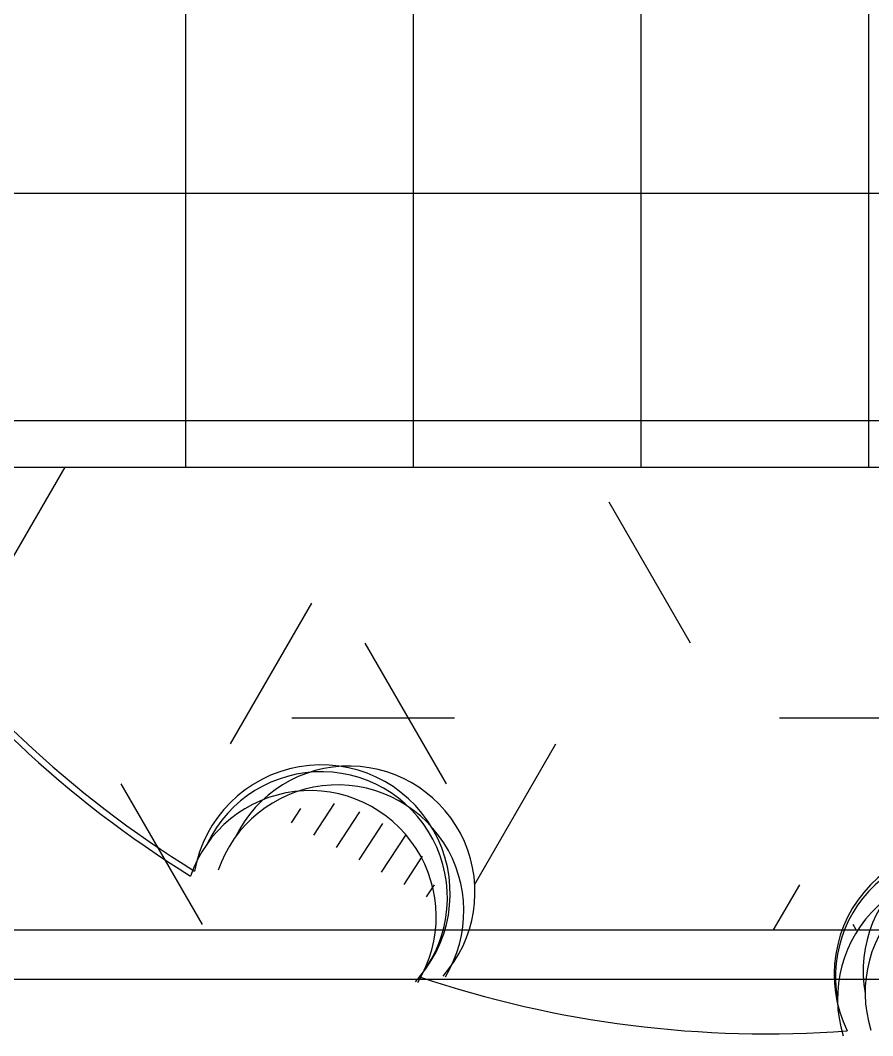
# Model space of a CAD drawing. Extents: x 941299 to 942979, y 2579300 to 2579597.
# Drawn here: x 942299.783 to 942303.942, y 2579401.605 to 2579406.563 of the extents above; entities that cross this region are included whole.
import ezdxf

# ---------------------------------------------------------------- set-up
doc = ezdxf.new("R2010")
doc.units = 0
doc.layers.get('0').update_dxf_attribs({"linetype": 'CONTINUOUS'})
for name, color, linetype in [('fz', 7, 'CONTINUOUS'), ('绿化工程', 3, 'CONTINUOUS'), ('路缘石', 37, 'CONTINUOUS')]:
    doc.layers.add(name, color=color, linetype=linetype)

# ---------------------------------------------------------------- blocks, each defined once
blk = doc.blocks.new('*X93')
at = {"color": 0}
for p, q in [((122539.17664, 22768.42507), (122539.18846, 22768.43689)), ((122539.19574, 22768.40882), (122539.22175, 22768.43483)), ((122539.21484, 22768.39256), (122539.24426, 22768.42198)), ((122539.23394, 22768.37631), (122539.26392, 22768.40628)), ((122539.25304, 22768.36005), (122539.28357, 22768.39058)), ((122539.27215, 22768.3438), (122539.29547, 22768.36712)), ((122539.29125, 22768.32754), (122539.30105, 22768.33735))]:
    blk.add_line(p, q, dxfattribs=at)
blk = doc.blocks.new('dys')
at = {"layer": '绿化工程'}
for centre, radius, start, end in [((0, 0), 5.3048, 215.3736, 238.2438), ((-0.0196, -0.0238), 5.3048, 215.3736, 238.2438), ((-2.1732, -4.6201), 0.6284, 319.6449, 169.9731), ((-2.0395, -4.6136), 0.6159, 318.3532, 154.2937), ((-2.1742, -4.6414), 0.6159, 318.3532, 154.2937), ((-2.094, -4.7055), 0.6159, 328.5867, 161.1544), ((-2.2287, -4.7334), 0.6159, 328.5867, 161.1544), ((0.9575, -5.0151), 0.6284, 355.6449, 205.9731), ((0.9515, -5.026), 0.6159, 354.3532, 190.2937), ((1.0862, -4.9981), 0.6159, 354.3532, 190.2937), ((1.0961, -5.1046), 0.6159, 4.5867, 197.1544), ((0.9614, -5.1324), 0.6159, 4.5867, 197.1544), ((0, 0), 5.3048, 251.3736, 274.2438)]:
    blk.add_arc(centre, radius, start, end, dxfattribs=at)
at = {"layer": '绿化工程', "xscale": 4.999999999939511, "yscale": 5, "zscale": 5, "rotation": 11.67087918926173}
blk.add_blockref('*X93', (-577002.1007, -235434.7893), dxfattribs=at)

msp = doc.modelspace()

# ---------------------------------------------------------------- hatches: boundary and pattern name
at = {"layer": '绿化工程'}
h = msp.add_hatch(dxfattribs=at)
h.set_pattern_fill('ANSI37', color=9, scale=0.35, angle=45, style=0)
h.set_pattern_definition([(90, (426.2033, 0), (-1.11125, 1e-16), []), (180, (426.2033, 0), (-1e-16, -1.11125), [])])
h.paths.add_polyline_path([(942272.9167, 2579409.38137), (942272.9167, 2579404.38137), (942335.4167, 2579404.38137), (942335.4167, 2579409.38137)])
h = msp.add_hatch(dxfattribs=at)
h.set_pattern_fill('HEX', color=9, scale=0.25, style=0)
h.set_pattern_definition([(0, (0, 0), (0, 1.374815), [0.79375, -1.5875]), (120, (0, 0), (-1.1906247155, -0.6874075), [0.79375, -1.5875]), (60, (0.7937, 0), (-1.1906247155, 0.6874075), [0.79375, -1.5875])])
h.paths.add_polyline_path([(942272.9167, 2579402.12137), (942272.9167, 2579404.38137), (942335.4167, 2579404.38137), (942335.4167, 2579402.12137)])

# ---------------------------------------------------------------- linework, layer by layer
at = {"layer": 'fz', "color": 8}
msp.add_line((942210.4167, 2579404.38137), (942510.4167, 2579404.38137), dxfattribs=at)
at = {"layer": 'fz'}
msp.add_line((942210.4167, 2579401.88137), (942510.4167, 2579401.88137), dxfattribs=at)
at = {"layer": 'fz', "color": 2}
msp.add_line((942210.4167, 2579401.88137), (942510.4167, 2579401.88137), dxfattribs=at)
at = {"layer": '路缘石'}
msp.add_line((942210.4167, 2579402.12137), (942510.4167, 2579402.12137), dxfattribs=at)

# ---------------------------------------------------------------- block references
at = {"layer": 'fz'}
msp.add_blockref('dys', (942303.4253, 2579406.91904), dxfattribs=at)

doc.saveas('drawing.dxf')
